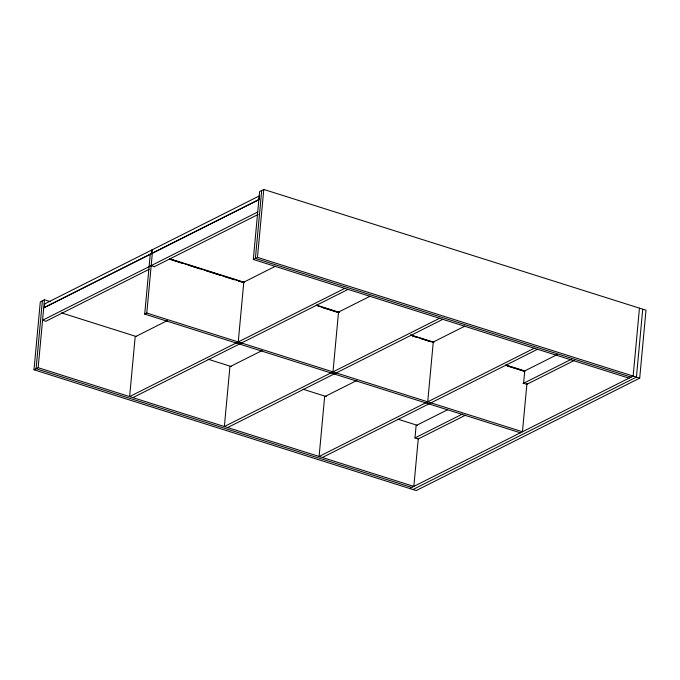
<?xml version="1.0" encoding="UTF-8"?>
<svg xmlns="http://www.w3.org/2000/svg" width="680" height="680" viewBox="0 0 680 680"><rect width="100%" height="100%" fill="white"/><g stroke="black" fill="none" stroke-linecap="round" stroke-linejoin="round"><path stroke-width="1.02" d="M629 378.165L253.317 259.462L259.615 191.539L263.78 189.448L646 310.216L639.702 378.139L416.219 490.552L34 369.784L40.298 301.861L44.464 299.769L50.541 301.69M42.381 300.815L36.083 368.738L411.765 487.441M34 369.784L38.157 367.693L44.464 299.769M520.379 432.803L144.695 314.1L150.246 254.303M144.695 314.1L146.778 313.055L152.328 253.257M238.246 341.955L243.788 282.157M261.698 190.494L255.4 258.417L631.074 377.12M253.317 259.462L257.474 257.372L263.78 189.448M332.988 371.892L338.529 312.094M465.63 415.115L418.243 438.948L414.97 437.92L416.118 425.57L447.397 409.836M418.302 438.328L413.839 486.396L38.157 367.693M427.72 401.82L433.271 342.031M524.739 370.931L523.591 383.282L526.864 384.31M526.932 383.503L522.461 431.757L146.778 313.055M639.455 308.15L633.156 376.074L409.683 488.487M642.727 309.179L636.429 377.102L412.955 489.523M43.707 307.896L258.859 199.673M257.72 212.024L42.559 320.246L45.832 321.283L149.141 269.314M153.884 266.925L258.145 214.481M167.399 320.586L135.175 336.796L129.625 396.593L344.786 288.363M243.227 282.447L275.451 266.237M132.897 397.622L348.05 289.399M262.14 350.523L229.917 366.732L224.366 426.522L439.518 318.3M337.96 312.383L370.192 296.166M227.638 427.558L442.79 319.328M356.873 380.451L324.649 396.67L319.107 456.458L534.259 348.228M432.701 342.312L464.925 326.102M322.371 457.495L537.531 349.265M524.169 371.212L557.345 354.526M414.97 437.92L462.366 414.077M523.022 383.562L571.361 359.252M526.294 384.6L574.634 360.281M257.474 257.372L639.702 378.139M169.541 258.697L244.477 282.378M316.37 305.091L339.66 312.451M410.541 334.849L433.832 342.21M505.69 364.913L524.968 371M170.008 259.182L243.78 282.489M316.54 305.481L338.776 312.502M412.548 335.818L433.772 342.516M506.54 365.508L523.719 370.94M171.793 259.938L182.903 263.449M188.972 265.361L200.09 268.88M206.15 270.793L221.306 275.587M223.329 276.225L234.447 279.735M238.493 281.01L243.542 282.608M322.371 307.513L337.526 312.307M412.309 335.937L417.367 337.526M421.413 338.81L430.508 341.683M507.314 365.95L523.481 371.059M151.181 265.608L154.453 266.645M61.54 312.911L136.323 336.541M208.071 359.21L231.319 366.554M303.067 389.232L326.315 396.576M398.072 419.245L417.274 425.315M44.693 303.883L44.353 307.488L151.581 253.547L151.912 249.951L44.693 303.883M152.15 249.832L151.819 253.427L259.037 199.495L259.369 195.891L152.15 249.832"/></g></svg>
